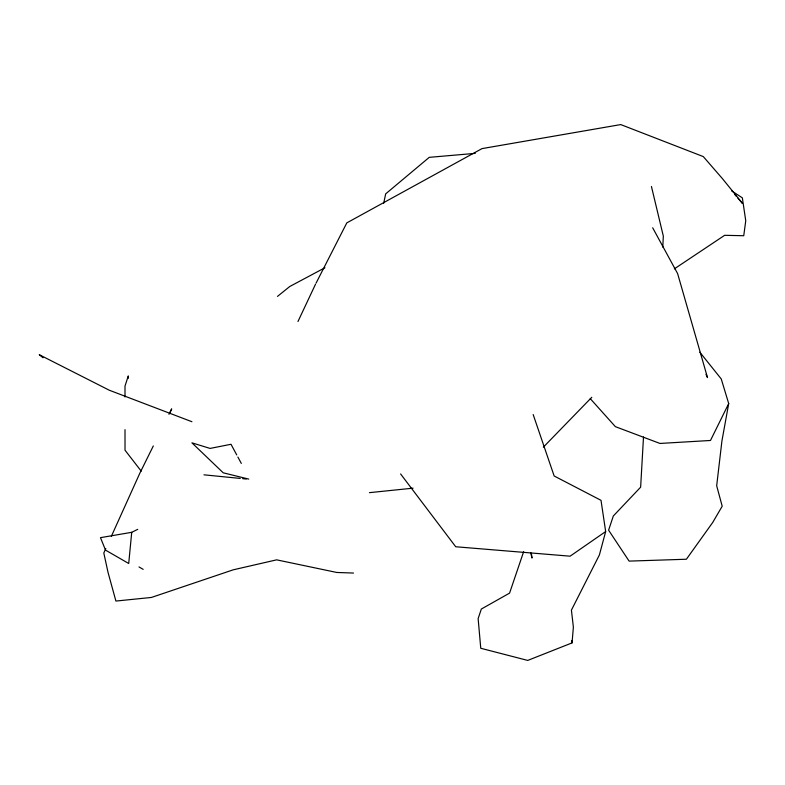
<?xml version="1.0" encoding="UTF-8"?>
<svg xmlns="http://www.w3.org/2000/svg" width="785" height="785" viewBox="0 0 785 785"><rect width="100%" height="100%" fill="white"/><g stroke="black" fill="none" stroke-linecap="round" stroke-linejoin="round"><path stroke-width="1.18" d="M128.298 378.331L128.298 375.897L125.001 386.083L125.001 396.974M662.785 247.089L663.325 236.108L651.442 186.487M643.504 436.951L640.639 487.171L613.32 515.99L608.601 530.179L629.109 561.108L686.394 559.234L712.692 522.506L722.2 506.207L716.676 485.778L721.925 440.964L728.706 403.578L721.248 378.949L699.827 352.21M523.634 551.737L509.573 593.117L481.333 609.042L478.134 618.6L480.763 648.273L527.726 660.42L572.049 642.895L573.374 627.146L571.421 610.122L599.387 554.966L605.667 531.553L601.016 500.33L554.151 475.985L533.162 414.539M131.723 532.318L128.711 563.502L105.524 550.118L100.48 537.656L131.723 532.318L137.718 529.345M383.659 203.384L385.68 193.866L429.258 157.343L475.278 153.36M169.688 413.352L171.679 408.877L168.981 414.323M105.808 548.587L103.806 553.023L108.036 572.412L115.905 601.055L151.407 597.454L233.233 569.822L276.654 559.842L336.785 572.461L353.495 573.05M111.323 536.39L139.848 473.178L153.33 445.929M297.966 321.516L315.511 284.229M728.706 403.578L710.484 440.473L659.959 443.447L615.361 426.647L590.261 398.643M316.061 283.149L346.803 222.891L482.019 148.61L620.749 124.579L703.291 156.588L722.465 178.676L742.512 203.443L737.831 198.046M543.348 447.175L591.802 397.279M277.498 296.396L289.763 286.496L324.951 267.744M605.667 531.553L570.096 556.182L455.712 546.753L400.595 473.934M674.335 268.872L724.634 235.314L743.748 235.726L745.75 220.771L742.345 197.84L731.581 190.853M369.441 492.656L413.047 488.172M203.953 474.817L240.239 478.428M242.663 478.664L246.294 479.027M248.757 479.095L223.234 472.815L191.932 442.838L210.086 448.421L231.006 444.281L236.736 454.917M191.923 421.722L109.262 390.214L39.25 354.692L43.028 357.754M139.004 566.947L143.174 569.351M734.711 194.444L736.271 196.25M141.221 471.128L125.021 450.207L125.011 429.64M652.678 227.787L677.612 273.582L707.501 377.595L705.99 374.357M237.884 457.047L241.319 463.425M530.67 552.748L531.994 558.047L531.386 553.337M571.843 640.521L572.049 642.895"/></g></svg>
